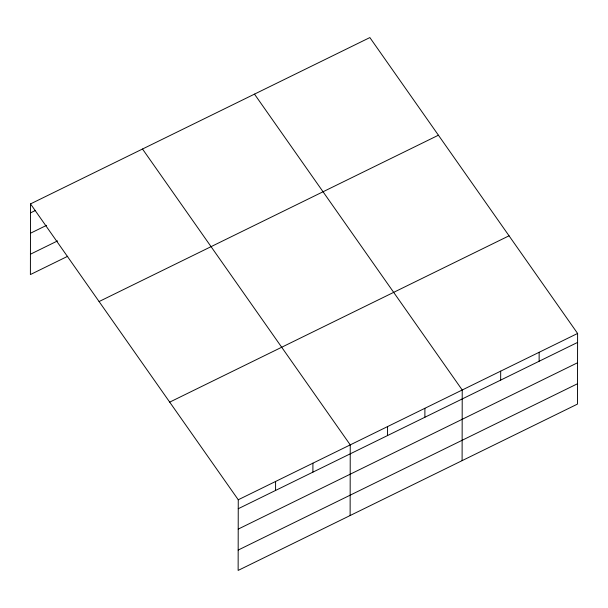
<?xml version="1.0" encoding="UTF-8"?>
<svg xmlns="http://www.w3.org/2000/svg" width="608" height="608" viewBox="0 0 608 608"><rect width="100%" height="100%" fill="white"/><g stroke="black" fill="none" stroke-linecap="round" stroke-linejoin="round"><path stroke-width="0.91" d="M30.522 203.908L238.26 499.768L238.138 570.426L577.478 404.092L577.6 333.442L369.862 37.574L30.522 203.908L30.4 274.558L67.724 256.264M275.576 490.443L275.591 481.475M312.9 472.15L312.915 463.174M350.124 515.531L350.246 444.881L142.508 149.021M387.554 435.556L387.57 426.58M424.886 417.255L424.901 408.287M462.103 460.644L462.224 389.994L254.486 94.126M500.665 380.114L500.68 371.138M539.129 361.258L539.144 352.29M30.506 212.876L35.598 210.383M30.468 233.236L46.588 225.332M30.438 254.205L57.585 240.897M99.081 301.545L438.414 135.212M169.708 402.131L509.048 235.805M238.26 499.768L577.6 333.442M238.245 508.736L577.585 342.41M238.214 529.097L577.547 362.763M238.176 550.065L577.509 383.739"/></g></svg>
